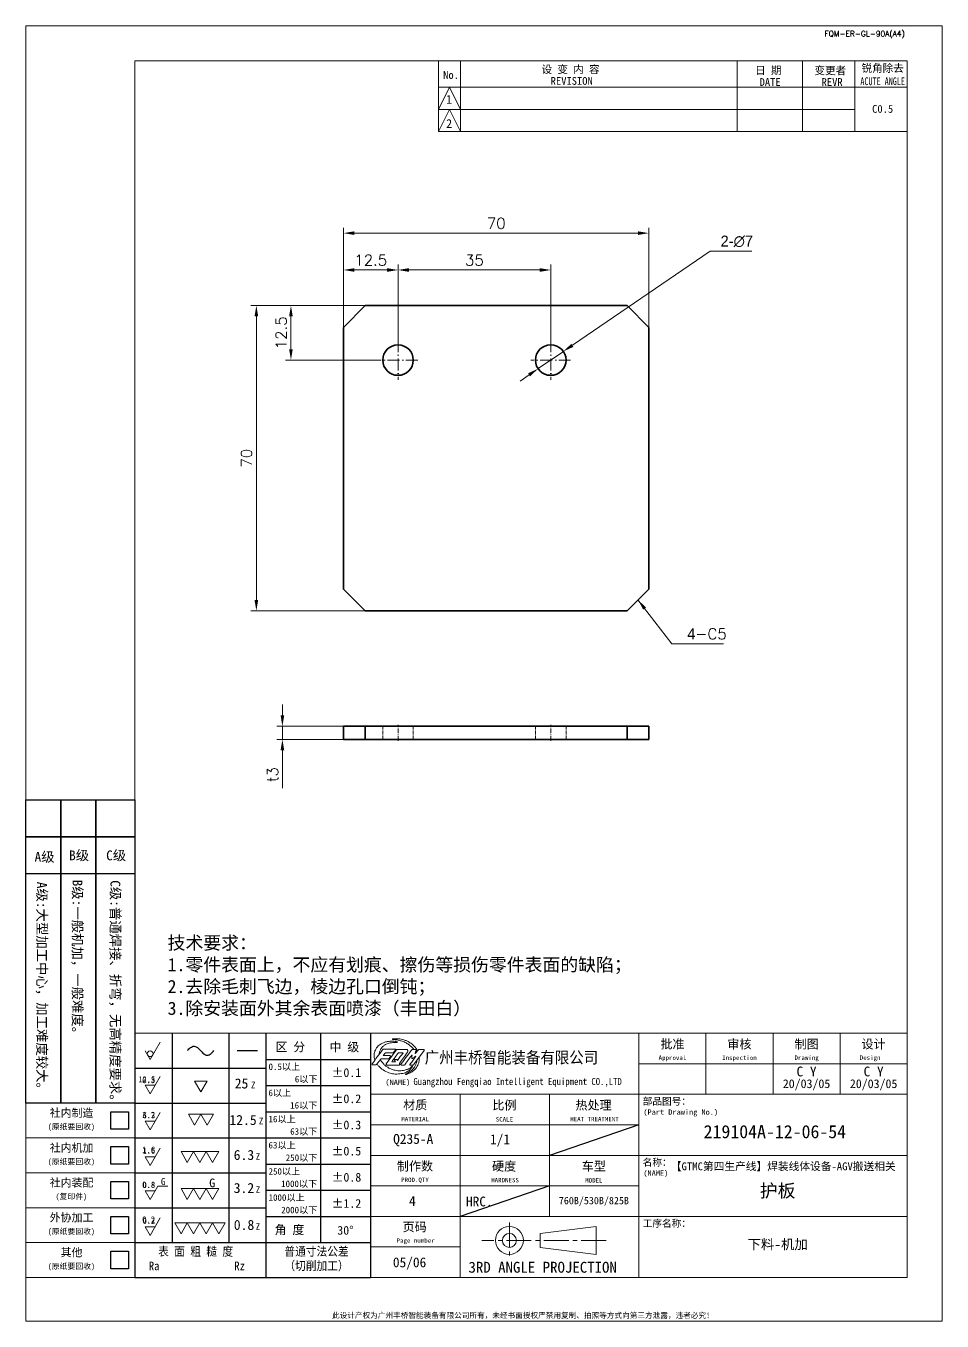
# Model space of a CAD drawing. Header units: millimetres. Extents: x -168473 to -148463, y 295526 to 306160.
# Drawn here: x -165139.1 to -164929.1, y 305098.4 to 305395.4 of the extents above; entities that cross this region are included whole.
import ezdxf
from ezdxf.enums import TextEntityAlignment as Align

# ---------------------------------------------------------------- set-up
doc = ezdxf.new("R2010")
doc.units = ezdxf.units.MM
for name, pattern in [('CENTER2', [28.575, 19.05, -3.175, 3.175, -3.175]), ('DASHDOT', [18.5, 12, -3, 0.5, -3]), ('DASHED', [15, 12, -3])]:
    doc.linetypes.add(name, pattern=pattern)
for name, color, linetype, lineweight in [('A4', 3, 'Continuous', 20), ('图框', 7, 'Continuous', 20), ('尺寸线', 3, 'Continuous', 13), ('文字', 1, 'Continuous', 13), ('细实线', 4, 'Continuous', 25)]:
    doc.layers.add(name, color=color, linetype=linetype, lineweight=lineweight)
doc.layers.add('MARK', color=7, linetype='Continuous')
doc.styles.add('CH-1', font='')
doc.styles.add('MX_NOTE_STANDARD', font='txt.shx', dxfattribs={"bigfont": 'extfont.shx'})
doc.styles.get("Standard").update_dxf_attribs({"font": 'txt', "bigfont": 'gbcbig.shx'})
doc.styles.get('CH-1').set_extended_font_data('SimSun')
doc.dimstyles.new('副本01', dxfattribs={"dimtxt": 2.5, "dimasz": 2.5, "dimexe": 1.25, "dimexo": 0, "dimgap": 1, "dimtad": 1, "dimdsep": 46, "dimtxsty": 'Standard', "dimcen": 1, "dimclrd": 3, "dimclre": 3, "dimclrt": 1, "dimadec": 1, "dimazin": 2, "dimtfac": 1, "dimtmove": 0, "dimatfit": 3, "dimfxl": 0, "dimtolj": 1, "dimlwd": -1, "dimlwe": -1, "dimarcsym": 0})
doc.dimstyles.new('副本01$3', dxfattribs={"dimtxt": 2.5, "dimasz": 2.5, "dimexe": 1.25, "dimexo": 0, "dimgap": 1, "dimtad": 1, "dimtih": 1, "dimtoh": 1, "dimdsep": 46, "dimtxsty": 'Standard', "dimcen": 1, "dimclrd": 3, "dimclre": 3, "dimclrt": 1, "dimadec": 1, "dimazin": 2, "dimtfac": 1, "dimtmove": 0, "dimatfit": 3, "dimfxl": 0, "dimtolj": 1, "dimlwd": -1, "dimlwe": -1, "dimarcsym": 0})

# ---------------------------------------------------------------- blocks, each defined once
blk = doc.blocks.new('A$C34C2392C')
at = {"linetype": 'CENTER2', "ltscale": 0.3}
for p, q in [((-5.53, 4.13), (-5.53, -4.13)), ((16.64, 0), (-11.88, 0))]:
    blk.add_line(p, q, dxfattribs=at)
for p, q in [((1.54, 1.6), (14.34, 3.2)), ((14.34, 3.2), (14.34, -3.2)), ((1.54, -1.6), (1.54, 1.6)), ((14.34, -3.2), (1.54, -1.6))]:
    blk.add_line(p, q)
for radius in [3.2, 1.6]:
    blk.add_arc((-5.53, 0), radius, 0, 359.9894)
blk = doc.blocks.new('A$C67844AE1')
for p, q in [((-492, 112), (0, 112)), ((-246, 112), (-246, -112)), ((-184.5, 112), (-184.5, 56)), ((-123, 112), (-123, 56)), ((-61.5, 112), (-61.5, 56)), ((0, -112), (0, 112)), ((-246, 84), (0, 84)), ((-492, 68), (-492, -112)), ((-492, 68), (-492, -112)), ((-492, -112), (-492, 68)), ((-492, 68), (-492, -112)), ((-492, 68), (-492, -112)), ((-492, 68), (-492, -112)), ((-492, 68), (-492, -112)), ((-492, 68), (-492, -112)), ((-492, 68), (-492, -112)), ((-492, -112), (-492, 68)), ((-492, 68), (-492, -112)), ((-492, 68), (-492, -112)), ((-492, 68), (-492, -112)), ((-492, 68), (-492, -112)), ((-492, 56), (0, 56)), ((-410, 56), (-410, -112)), ((-328, 56), (-328, -56)), ((-492, 28), (-246, 28)), ((-492, 0), (0, 0)), ((-492, -28), (-246, -28)), ((-492, -56), (0, -56)), ((-492, -84), (-410, -84)), ((-492, -112), (0, -112))]:
    blk.add_line(p, q)
at = {"color": 4, "ltscale": 0.5}
for p, q in [((-468.4, 96.5), (-477.7, 84.1)), ((-467.1, 97.2), (-459.4, 97.2)), ((-451, 97.2), (-453.6, 97.2)), ((-452.7, 83.1), (-442.9, 96.3)), ((-447.5, 97.2), (-443.3, 97.2)), ((-482.7, 88.4), (-486.5, 83.4)), ((-478.7, 93.9), (-480.4, 91.7)), ((-473.8, 90.8), (-475.1, 88.9)), ((-469.3, 85.8), (-472.6, 85.8)), ((-469.2, 85.9), (-470.1, 87.3)), ((-467.8, 87.8), (-469.9, 87.8)), ((-467.8, 87.8), (-467.4, 87.1)), ((-487, 83.1), (-490.1, 83.1)), ((-477, 82.8), (-466, 82.8)), ((-463.8, 82.8), (-461.4, 82.8))]:
    blk.add_line(p, q, dxfattribs=at)
for centre, radius, start, end in [((-480, 96.4), 1.09, 90, 143.2146), ((-469.2, 97.2), 0.219, 322.847, 90), ((-467.1, 95.6), 1.64, 90, 143.1791), ((-459.4, 95.6), 1.64, 323.504, 90), ((-453.6, 96.7), 0.547, 90, 142.7605), ((-443.3, 96.6), 0.547, 323.5154, 90), ((-490.1, 83.7), 0.547, 143.2146, 270), ((-487, 83.7), 0.547, 270, 322.7804), ((-482.3, 88.1), 0.547, 90, 142.7804), ((-480.4, 91.7), 0.0547, 142.9576, 270), ((-478.7, 93.9), 0.0547, 90, 142.9576), ((-477, 83.6), 0.821, 143.1791, 270), ((-472.6, 85.8), 0.0547, 143.2802, 270), ((-471.7, 94.5), 0.547, 270, 322.847), ((-469.3, 85.8), 0.0547, 270, 30.8735), ((-467.4, 87.1), 0.0547, 209.8404, 323.8117), ((-466.4, 94.1), 0.0547, 90, 143.2802), ((-463.8, 83.4), 0.547, 142.7605, 270), ((-462.2, 94.1), 0.0547, 323.8117, 90), ((-455.8, 83.1), 0.274, 143.387, 270), ((-454.1, 91.8), 0.137, 354.5829, 143.4402), ((-450.5, 90.9), 0.137, 323.3038, 127.2693), ((-461.4, 83.6), 0.821, 270, 323.3415), ((-453.1, 83.4), 0.547, 270, 323.5154)]:
    blk.add_arc(centre, radius, start, end, dxfattribs=at)
at = {"color": 3, "ltscale": 0.5}
for points, knots in [([(-471.9, 106.8), (-471.9, 106.8), (-471.9, 106.9), (-471.1, 106.9), (-470.1, 107), (-468.3, 106.9), (-466.3, 106.9), (-463.9, 106.7), (-461.4, 105.9), (-458.9, 105.1), (-456.8, 104), (-455, 102.8), (-453.4, 101.6), (-451.6, 99.9), (-450.3, 98.1), (-449.4, 96.7), (-449.1, 95.9), (-449, 95.7)], [0, 0, 0, 0, 0.013513, 0.041806, 0.340693, 0.661167, 1.001786, 1.450195, 1.93793, 2.441413, 2.919246, 3.201062, 3.624217, 4.053268, 4.510623, 4.853859, 4.962074, 4.962074, 4.962074, 4.962074]), ([(-488, 87.4), (-488.3, 88.2), (-488.6, 89.5), (-488.8, 91.4), (-488.7, 93), (-488.5, 94.5), (-488, 95.9), (-487.3, 97.3), (-486.5, 98.5), (-485.6, 99.9), (-484.1, 101.2), (-482.1, 102.5), (-479.6, 103.7), (-476.6, 104.5), (-473.5, 104.7), (-470.8, 104.7), (-469, 104.5), (-468.1, 104.3), (-467.6, 104.2), (-467.4, 104.1), (-467.4, 103.8), (-467.5, 103.6), (-467.7, 103.6), (-467.8, 103.6)], [0.033361, 0.033361, 0.033361, 0.033361, 0.471833, 0.793856, 1.06763, 1.327784, 1.632518, 1.904259, 2.171672, 2.434164, 2.811787, 3.221221, 3.771763, 4.287691, 4.918993, 5.487196, 5.736969, 5.935719, 6.004988, 6.011363, 6.068145, 6.111246, 6.151841, 6.151841, 6.151841, 6.151841]), ([(-467.8, 103.6), (-468.7, 103.6), (-471.1, 103.6), (-474.8, 103.2), (-478.3, 101.8), (-481.1, 99.8), (-483, 97.3), (-484, 94.8), (-484, 93.4), (-483.9, 92.9)], [0, 0, 0, 0, 0.511401, 1.333961, 2.006207, 2.544799, 3.201133, 3.690752, 3.982461, 3.982461, 3.982461, 3.982461]), ([(-486.1, 83.9), (-485.6, 83.2), (-484.1, 81), (-480.4, 78), (-475.7, 75.7), (-470.4, 74.5), (-465.2, 74.6), (-460.4, 75.6), (-456.8, 77.7), (-454.7, 79.8), (-453.7, 81.1), (-453.4, 81.9), (-453.8, 82), (-453.8, 81.9), (-453.9, 81.8)], [0.008574, 0.008574, 0.008574, 0.008574, 0.511088, 1.461558, 2.551285, 3.372869, 4.408758, 5.360341, 6.07413, 6.646139, 6.965728, 7.014048, 7.055407, 7.097199, 7.097199, 7.097199, 7.097199]), ([(-453.9, 81.8), (-454.2, 81.5), (-455.1, 80.3), (-457.5, 79.1), (-460.3, 78.2), (-463.1, 77.6), (-465.7, 77.6), (-468.2, 77.7), (-470.3, 78.3), (-472.4, 78.9), (-474.6, 79.8), (-476.8, 81.1), (-479, 82.6), (-480.7, 84.6), (-482.1, 86.3), (-482.8, 87.5), (-483, 88)], [0, 0, 0, 0, 0.227272, 0.804496, 1.430419, 1.862632, 2.367125, 2.88024, 3.204387, 3.579335, 4.036384, 4.516387, 4.985288, 5.507707, 5.907232, 6.223175, 6.223175, 6.223175, 6.223175]), ([(-449.4, 87.5), (-449.5, 86.9), (-449.6, 86.1), (-449.9, 84.8), (-450.4, 83.8), (-450.8, 82.6), (-451.5, 81.6), (-452.2, 80.2), (-453.2, 79.2), (-454.3, 78), (-455.6, 77.1), (-457, 76.1), (-458.4, 75.4), (-459.2, 74.9), (-459.9, 74.7), (-459.9, 74.2), (-459.7, 74.2), (-459.5, 74.2)], [0.004933, 0.004933, 0.004933, 0.004933, 0.333622, 0.498315, 0.724349, 0.934741, 1.17012, 1.401267, 1.780901, 1.94954, 2.292483, 2.648069, 2.865789, 3.139575, 3.199954, 3.253921, 3.331828, 3.331828, 3.331828, 3.331828]), ([(-459.5, 74.2), (-459.1, 74.3), (-457.8, 74.6), (-455.9, 75.5), (-453.8, 76.8), (-452, 78), (-450.5, 79.8), (-449.2, 81.6), (-448.2, 83.9), (-447.3, 86.8), (-447.3, 89.1), (-447.3, 90.4)], [0, 0, 0, 0, 0.196818, 0.752706, 1.133972, 1.558354, 1.94217, 2.414014, 2.774875, 3.316286, 4.02771, 4.02771, 4.02771, 4.02771])]:
    blk.add_open_spline(points, degree=3, knots=knots, dxfattribs=at)
at = {"color": 4, "ltscale": 0.5}
for points, knots in [([(-480.8, 97), (-480.9, 96.9), (-481, 96.8), (-481.1, 96.7), (-484.3, 92.4), (-487.4, 88.2), (-490.6, 84)], [-0.084236, -0.084236, -0.084236, -0.084236, 0, 0, 0, 2.885251, 2.885251, 2.885251, 2.885251]), ([(-480, 97.5), (-479.8, 97.5), (-479.7, 97.5), (-479.5, 97.5), (-479.5, 97.5), (-479.5, 97.5), (-479.5, 97.5), (-476.4, 97.5), (-473.2, 97.5), (-470.1, 97.5), (-470.1, 97.5), (-470.1, 97.5), (-470.1, 97.5), (-469.8, 97.5), (-469.5, 97.5), (-469.2, 97.5)], [-0.077734, -0.077734, -0.077734, -0.077734, 0, 0, 0, 0, 0, 0, 1.729211, 1.729211, 1.729211, 1.729211, 1.729211, 1.729211, 1.885805, 1.885805, 1.885805, 1.885805]), ([(-469, 97.1), (-469.2, 96.9), (-469.4, 96.7), (-469.5, 96.5), (-469.5, 96.5), (-469.5, 96.5), (-469.5, 96.5), (-470, 95.8), (-470.6, 95.1), (-471.1, 94.4), (-471.1, 94.4), (-471.1, 94.4), (-471.1, 94.4), (-471.2, 94.3), (-471.2, 94.3), (-471.3, 94.2)], [-0.1423966, -0.1423966, -0.1423966, -0.1423966, 0, 0, 0, 0, 0, 0, 0.4822707, 0.4822707, 0.4822707, 0.4822707, 0.4822707, 0.4822707, 0.529029, 0.529029, 0.529029, 0.529029]), ([(-454.1, 97), (-454.2, 96.8), (-454.4, 96.6), (-454.5, 96.4), (-457.7, 92.2), (-460.8, 88.1), (-464, 84), (-464, 83.9), (-464.1, 83.8), (-464.2, 83.7)], [-0.140102, -0.140102, -0.140102, -0.140102, 0, 0, 0, 2.844058, 2.844058, 2.844058, 2.913465, 2.913465, 2.913465, 2.913465]), ([(-451, 97.2), (-451, 97.2), (-450.8, 97.2), (-450.4, 97), (-450.2, 96.5), (-450.3, 95.9), (-450.5, 95.2), (-450.8, 94.5), (-451, 94), (-451.1, 93.7), (-451.1, 93.6), (-451, 93.6), (-450.8, 93.6), (-450.5, 94), (-450, 94.6), (-449.2, 95.5), (-448.6, 96.3), (-448, 96.8), (-447.7, 97.1), (-447.5, 97.2)], [0, 0, 0, 0, 0.047379, 0.11361, 0.198731, 0.32589, 0.467244, 0.599055, 0.733672, 0.758899, 0.77069, 0.790267, 0.820293, 0.867992, 1.054564, 1.278066, 1.476304, 1.62487, 1.711224, 1.711224, 1.711224, 1.711224]), ([(-471.7, 94), (-471.7, 94), (-471.7, 94), (-471.8, 94), (-471.8, 94), (-471.8, 94), (-471.8, 94), (-474.1, 94), (-476.4, 94), (-478.7, 94)], [-0.012966, -0.012966, -0.012966, -0.012966, 0, 0, 0, 0, 0, 0, 1.257183, 1.257183, 1.257183, 1.257183]), ([(-469.9, 87.8), (-470, 87.8), (-470, 87.8), (-470.1, 87.7), (-470.2, 87.7), (-470.2, 87.6), (-470.2, 87.5), (-470.1, 87.4), (-470.1, 87.3), (-470.1, 87.3)], [0, 0, 0, 0, 0.0189462, 0.0330559, 0.0436533, 0.0575788, 0.0766083, 0.0956988, 0.1082528, 0.1082528, 0.1082528, 0.1082528]), ([(-456, 83.3), (-455.9, 83.5), (-455.7, 83.7), (-455.6, 83.9), (-455.6, 83.9), (-455.6, 83.9), (-455.6, 83.9), (-453.8, 86.2), (-452.1, 88.5), (-450.4, 90.9)], [-0.132838, -0.132838, -0.132838, -0.132838, 0, 0, 0, 0, 0, 0, 1.591518, 1.591518, 1.591518, 1.591518])]:
    blk.add_open_spline(points, degree=3, knots=knots, dxfattribs=at)
at = {"color": 3, "ltscale": 0.5}
blk.add_spline([(-471.9, 106.8), (-471.8, 106.5), (-471.3, 106.3), (-470, 106.2), (-468.7, 106), (-466.8, 105.7), (-464.7, 105.2), (-462.9, 104.7), (-461.1, 104), (-459.4, 103.1), (-457.9, 102.2), (-455.3, 100.3), (-454.1, 99.3), (-453.6, 98.7), (-452.3, 97.2)], degree=3, dxfattribs=at)
at = {"color": 4, "ltscale": 0.5}
for points in [[(-476, 88.6), (-478.1, 88.6), (-480.2, 88.6), (-482.3, 88.6)], [(-474.4, 91.6), (-476.4, 91.6), (-478.4, 91.6), (-480.4, 91.6)], [(-466.4, 94.2), (-468.5, 91.4), (-470.5, 88.6), (-472.6, 85.9)], [(-462.2, 94.1), (-463.9, 91.8), (-465.6, 89.4), (-467.3, 87.1)], [(-466.4, 94.2), (-465, 94.2), (-463.6, 94.2), (-462.2, 94.2)], [(-458.1, 94.6), (-460.6, 91.2), (-463.1, 87.8), (-465.6, 84.4)], [(-454.2, 91.9), (-456, 89.4), (-457.9, 86.9), (-460.7, 83.1)], [(-454.1, 89.6), (-454.1, 90.3), (-454, 91.1), (-453.9, 91.8)], [(-453.1, 89.1), (-452.3, 89.7), (-451.4, 90.4), (-450.6, 91.1)], [(-455.8, 82.9), (-454.9, 82.9), (-454, 82.9), (-453.1, 82.9)]]:
    blk.add_open_spline(points, degree=3, dxfattribs=at)
for points in [[(-476, 88.6), (-475.6, 88.6), (-475.4, 88.7), (-475.3, 88.7), (-475.1, 88.9)], [(-473.8, 90.8), (-473.7, 91), (-473.7, 91.2), (-473.8, 91.4), (-474, 91.5), (-474.2, 91.6), (-474.4, 91.6)], [(-465.6, 84.4), (-465.6, 84.3), (-465.6, 84.2), (-465.5, 84), (-465.4, 83.8), (-465.2, 83.4), (-465.1, 83.3), (-465.1, 83.1), (-465.4, 83), (-465.7, 82.9), (-466, 82.8)], [(-454.1, 89.6), (-454.2, 89.2), (-454.1, 89), (-454, 88.8), (-453.8, 88.8), (-453.6, 88.8), (-453.4, 88.9), (-453.1, 89.1)]]:
    blk.add_spline(points, degree=3, dxfattribs=at)
at = {"layer": '细实线', "color": 0, "linetype": 'Continuous'}
for p, q in [((-492, 112), (-492, 56)), ((-492, 68), (-492, -112)), ((-492, 68), (-492, -112)), ((-492, 68), (-492, -112))]:
    blk.add_line(p, q, dxfattribs=at)
at = {"lineweight": 35, "xscale": 4, "yscale": 4, "zscale": 4}
blk.add_blockref('A$C34C2392C', (-342.6, -78), dxfattribs=at)
at = {"style": 'CH-1'}
for s, height, p in [('批准', 8.11, (-215.2, 102.3)), ('审核', 8.11, (-153.8, 102.3)), ('制图', 8.11, (-92.2, 102.3)), ('设计', 8.11, (-30.8, 102.3)), ('Approval', 4.06, (-215.2, 89.1)), ('Inspection', 4.06, (-153.8, 89.1)), ('Drawing', 4.06, (-92.2, 89.1)), ('Design  ', 4.06, (-30.8, 89.1)), ('比例', 8.11, (-369.3, 46.3)), ('MATERIAL', 4.06, (-451.1, 33.3)), ('SCALE', 4.06, (-369.3, 33.1)), ('制作数', 8.11, (-451.3, -9.7)), ('车型', 8.11, (-287.3, -9.7)), ('PROD.QTY', 4.06, (-451.3, -22.9)), ('MODEL', 4.06, (-287.3, -22.9)), ('3RD ANGLE PROJECTION', 10, (-334.2, -102.6))]:
    blk.add_text(s, height=height, dxfattribs=at).set_placement(p, align=Align.MIDDLE)
at = {"lineweight": 35, "style": 'CH-1'}
for s, height, p in [('(NAME)', 4.87, (-478.4, 64.7)), ('部品图号：', 6.49, (-242.5, 46.4)), ('(Part Drawing No.)', 4.868, (-241.9, 37.3)), ('名称：', 6.49, (-242.5, -9.6)), ('(NAME)', 4.87, (-241.9, -18.7)), ('工序名称：', 6.49, (-242.5, -65.6))]:
    blk.add_text(s, height=height, dxfattribs=at).set_placement(p)
at = {"style": 'CH-1'}
blk.add_text('材质', height=8.11, dxfattribs=at).set_placement((-462.1, 42.2))
at = {"lineweight": 35, "style": 'CH-1'}
for s, height, p in [('热处理', 8.11, (-287.6, 46.3)), ('HEAT TREATMENT', 4.055, (-286.7, 33.3)), ('硬度', 8.11, (-369.6, -9.7)), ('HARDNESS', 4.06, (-368.7, -22.7)), ('HRC.', 9, (-392.3, -42.3, -1000.3)), ('页码', 8.11, (-451.6, -65.7)), ('Page number', 4.055, (-450.7, -78.7))]:
    blk.add_text(s, height=height, dxfattribs=at).set_placement(p, align=Align.MIDDLE)
at = {"layer": 'MARK', "style": 'CH-1', "width": 0.9}
blk.add_text('广州丰桥智能装备有限公司', height=10.8, dxfattribs=at).set_placement((-442.4, 84.4))
at = {"layer": 'MARK', "insert": (-452.7, 71), "char_height": 6.5, "width": 556.951, "attachment_point": 1, "style": 'CH-1'}
blk.add_mtext('{\\W0.9;Guangzhou Fengqiao Intelligent Equipment CO.,LTD}', dxfattribs=at)
blk = doc.blocks.new('A$C32AF00EF')
for p, q in [((0, 0), (2.89, 5)), ((-1.44, 2.5), (0, 0))]:
    blk.add_line(p, q)
blk.add_circle((0, 1.67), 0.833)
blk = doc.blocks.new('A$C553B2148')
for p, q in [((1.44, 0), (-1.44, 0)), ((-1.44, 0), (0, -2.5)), ((0, -2.5), (2.89, 2.5))]:
    blk.add_line(p, q)
at = {"style": 'MX_NOTE_STANDARD'}
blk.add_attdef('12.5', text='', height=1.75, dxfattribs=at).set_placement((1.44, 0.28), align=Align.BOTTOM_RIGHT)
blk = doc.blocks.new('A$C1377093C')
for p, q in [((0, 0), (-1.44, 2.5)), ((-1.44, 2.5), (1.44, 2.5)), ((1.44, 2.5), (0, 0))]:
    blk.add_line(p, q)
blk = doc.blocks.new('A$C6D2D6B6B')
for p, q in [((0, 0), (-1.44, 2.5)), ((-1.44, 2.5), (1.44, 2.5)), ((1.44, 2.5), (0, 0)), ((1.44, 2.5), (4.33, 2.5)), ((2.89, 0), (1.44, 2.5)), ((4.33, 2.5), (2.89, 0))]:
    blk.add_line(p, q)
blk = doc.blocks.new('A$C62DD302B')
for p, q in [((-2.89, 0), (-4.33, 2.5)), ((-4.33, 2.5), (-1.44, 2.5)), ((-1.44, 2.5), (-2.89, 0)), ((-1.44, 2.5), (1.44, 2.5)), ((0, 0), (-1.44, 2.5)), ((1.44, 2.5), (0, 0)), ((2.89, 0), (1.44, 2.5)), ((1.44, 2.5), (4.33, 2.5)), ((4.33, 2.5), (2.89, 0))]:
    blk.add_line(p, q)
blk = doc.blocks.new('A$C077E39D2')
for p, q in [((-4.33, -2.5), (-5.77, 0)), ((-5.77, 0), (-2.89, 0)), ((-2.89, 0), (-4.33, -2.5)), ((-2.89, 0), (0, 0)), ((-1.44, -2.5), (-2.89, 0)), ((0, 0), (-1.44, -2.5)), ((1.44, -2.5), (0, 0)), ((0, 0), (2.89, 0)), ((2.89, 0), (1.44, -2.5)), ((4.33, -2.5), (2.89, 0)), ((2.89, 0), (5.77, 0)), ((5.77, 0), (4.33, -2.5))]:
    blk.add_line(p, q)
blk = doc.blocks.new('A$C09D43E00')
for p, q in [((0, 0), (1.78, 3.08)), ((1.78, 3.08), (4.07, 3.08)), ((1.15, 2), (-1.15, 2)), ((-1.15, 2), (0, 0))]:
    blk.add_line(p, q)
at = {"style": 'MX_NOTE_STANDARD'}
blk.add_attdef('12.5', text='', height=1.4, dxfattribs=at).set_placement((1.15, 2.22), align=Align.BOTTOM_RIGHT)
at = {"layer": '细实线', "color": 0, "style": 'CH-1'}
blk.add_text('G', height=1.6, dxfattribs=at).set_placement((2.47, 3.33))
blk = doc.blocks.new('A$C339E5D7D')
for p, q in [((-2.89, 0), (-4.33, 2.5)), ((-4.33, 2.5), (-1.44, 2.5)), ((-1.44, 2.5), (-2.89, 0)), ((-1.44, 2.5), (1.44, 2.5)), ((0, 0), (-1.44, 2.5)), ((1.44, 2.5), (0, 0)), ((2.89, 0), (1.44, 2.5)), ((1.44, 2.5), (4.33, 2.5)), ((4.33, 2.5), (2.89, 0))]:
    blk.add_line(p, q)
at = {"layer": '细实线', "color": 0, "style": 'CH-1'}
blk.add_text('G', height=2, dxfattribs=at).set_placement((2.13, 2.81))
blk = doc.blocks.new('54')
for p, q in [((5360.79, 6053.19), (5468.79, 6053.19)), ((5468.79, 6047.19), (5468.79, 5957.19)), ((5468.79, 6047.19), (5468.79, 5957.19)), ((5468.79, 5957.19), (5468.79, 6047.19)), ((5468.79, 6047.19), (5468.79, 5957.19)), ((5468.79, 6047.19), (5468.79, 5957.19)), ((5468.79, 6047.19), (5468.79, 5957.19)), ((5468.79, 6047.19), (5468.79, 5957.19)), ((5468.79, 6047.19), (5468.79, 5957.19)), ((5468.79, 6047.19), (5468.79, 5957.19)), ((5468.79, 5957.19), (5468.79, 6047.19)), ((5468.79, 6047.19), (5468.79, 5957.19)), ((5468.79, 6047.19), (5468.79, 5957.19)), ((5468.79, 6047.19), (5468.79, 5957.19)), ((5468.79, 6047.19), (5468.79, 5957.19))]:
    blk.add_line(p, q)
at = {"layer": '细实线', "color": 0, "linetype": 'Continuous'}
for p, q in [((5360.79, 6053.19), (5360.79, 5941.19)), ((5377.79, 6053.19), (5377.79, 5957.19)), ((5403.79, 6053.19), (5403.79, 5957.19)), ((5420.79, 6053.19), (5420.79, 5941.19)), ((5445.79, 6053.19), (5445.79, 5957.19)), ((5468.79, 6053.19), (5468.79, 5941.19)), ((5468.79, 6047.19), (5468.79, 5957.19)), ((5468.79, 6047.19), (5468.79, 5957.19)), ((5468.79, 6047.19), (5468.79, 5957.19)), ((5407.7, 6045.29), (5417.04, 6045.29)), ((5420.79, 6041.19), (5468.79, 6041.19)), ((5360.79, 6037.19), (5420.79, 6037.19)), ((5420.79, 6029.19), (5468.79, 6029.19)), ((5360.79, 6021.19), (5420.79, 6021.19)), ((5420.79, 6017.19), (5468.79, 6017.19)), ((5360.79, 6005.19), (5420.79, 6005.19)), ((5420.79, 6005.19), (5468.79, 6005.19)), ((5360.79, 5989.19), (5420.79, 5989.19)), ((5420.79, 5993.19), (5468.79, 5993.19)), ((5420.79, 5981.19), (5468.79, 5981.19)), ((5360.79, 5973.19), (5420.79, 5973.19)), ((5420.79, 5969.19), (5468.79, 5969.19)), ((5360.79, 5957.19), (5468.79, 5957.19)), ((5360.79, 5957.19), (5468.79, 5957.19)), ((5360.79, 5941.19), (5468.79, 5941.19))]:
    blk.add_line(p, q, dxfattribs=at)
at = {"layer": '细实线', "color": 0, "linetype": 'Continuous', "start_tangent": (0.606347, 0.7952), "end_tangent": (0.584547, 0.81136)}
blk.add_spline([(5384.88, 6045.23), (5386.3, 6046.61), (5387.98, 6047.24), (5389.51, 6046.59), (5390.93, 6045.19), (5392.37, 6043.78), (5393.91, 6043.13), (5395.61, 6043.82), (5397.01, 6045.27)], degree=3, dxfattribs=at)
for name, p, xscale, yscale, zscale in [('A$C32AF00EF', (5367.73, 6041.13), 1.600000000000364, 1.600000000000364, 1.600000000000364), ('A$C1377093C', (5390.94, 6026.26), 2, 2, 2), ('A$C6D2D6B6B', (5388.15, 6011.08), 2, 2, 2), ('A$C62DD302B', (5390.57, 5993.94), 2, 2, 2), ('A$C077E39D2', (5390.57, 5966.26), 2, 2, 2)]:
    blk.add_blockref(name, p, dxfattribs=dict(xscale=xscale, yscale=yscale, zscale=zscale))
ref = blk.add_blockref('A$C553B2148', (5367.73, 6029.35), dxfattribs=dict(xscale=1.600000000000364, yscale=1.600000000000364, zscale=1.600000000000364))
ref.add_attrib('12.5', '12.5', dxfattribs={"height": 2.8, "style": 'CH-1'}).set_placement((5370.04, 6029.8), align=Align.BOTTOM_RIGHT)
ref = blk.add_blockref('A$C553B2148', (5367.73, 6012.86), dxfattribs=dict(xscale=1.600000000000364, yscale=1.600000000000364, zscale=1.600000000000364))
ref.add_attrib('12.5', '6.3', dxfattribs={"height": 2.8, "style": 'CH-1'}).set_placement((5370.04, 6013.31), align=Align.BOTTOM_RIGHT)
ref = blk.add_blockref('A$C553B2148', (5367.73, 5996.56), dxfattribs=dict(xscale=1.600000000000364, yscale=1.600000000000364, zscale=1.600000000000364))
ref.add_attrib('12.5', '1.6', dxfattribs={"height": 2.8, "style": 'CH-1'}).set_placement((5370.04, 5997.01), align=Align.BOTTOM_RIGHT)
at = {"lineweight": 35}
ref = blk.add_blockref('A$C09D43E00', (5367.73, 5976.92), dxfattribs=dict(at, xscale=2, yscale=2, zscale=2))
ref.add_attrib('12.5', '0.8', dxfattribs={"height": 2.8, "style": 'CH-1'}).set_placement((5370.04, 5981.37), align=Align.BOTTOM_RIGHT)
at = {"lineweight": 35, "xscale": 2, "yscale": 2, "zscale": 2}
blk.add_blockref('A$C339E5D7D', (5390.57, 5976.92), dxfattribs=at)
ref = blk.add_blockref('A$C553B2148', (5367.73, 5964.47), dxfattribs=dict(xscale=1.600000000000364, yscale=1.600000000000364, zscale=1.600000000000364))
ref.add_attrib('12.5', '0.2', dxfattribs={"height": 2.8, "style": 'CH-1'}).set_placement((5370.04, 5964.92), align=Align.BOTTOM_RIGHT)
at = {"style": 'CH-1', "width": 0.9}
for s, p in [('表 面 粗 糙 度', (5388.59, 5953.25)), ('普通寸法公差', (5444.02, 5953.25)), ('Ra              Rz', (5389.17, 5946.45)), ('（切削加工）', (5444.02, 5946.67))]:
    blk.add_text(s, height=4, dxfattribs=at).set_placement(p, align=Align.MIDDLE)
at = {"layer": '细实线', "color": 0, "style": 'CH-1'}
for s, height, p in [('区 分', 4, (5432.03, 6046.97)), ('中 级', 4, (5456.79, 6046.97)), ('0.5以上', 3, (5429.3, 6037.89)), ('6以下', 3, (5439.3, 6032.14)), ('6以上', 3, (5427.22, 6025.89)), ('16以下', 3, (5438.2, 6020.14)), ('16以上', 3, (5428.26, 6013.89)), ('63以下', 3, (5438.2, 6008.14)), ('63以上', 3, (5428.26, 6001.89)), ('250以下', 3, (5437.19, 5996.14)), ('250以上', 3, (5429.3, 5989.89)), ('1000以下', 3, (5436.08, 5984.14)), ('1000以上', 3, (5430.33, 5977.89)), ('2000以下', 3, (5436.13, 5972.14)), ('角 度', 4, (5431.63, 5963.15))]:
    blk.add_text(s, height=height, dxfattribs=at).set_placement(p, align=Align.MIDDLE)
for s, height, p in [('%%P0.1', 4, (5450.91, 6033.15)), ('6.3', 2.944, (5364.07, 6030.28)), ('25', 4.6, (5406.51, 6027.88)), ('Z', 3, (5414, 6027.96)), ('%%P0.2', 4, (5450.91, 6021.15)), ('3.2', 2.944, (5364.07, 6014.28)), ('12.5', 4.6, (5404.08, 6011.13)), ('Z', 3, (5417.58, 6011.47)), ('%%P0.3', 4, (5450.91, 6009.15)), ('1.6', 2.944, (5364.07, 5998.28)), ('6.3', 4.6, (5406.05, 5995.09)), ('%%P0.5', 4, (5450.91, 5997.15)), ('Z', 3, (5416.15, 5995.17)), ('%%P0.8', 4, (5450.91, 5985.15)), ('0.8', 2.944, (5364.07, 5982.28)), ('3.2', 4.6, (5406.05, 5979.93)), ('Z', 3, (5416.15, 5980.01)), ('%%P1.2', 4, (5450.91, 5973.15)), ('0.2', 2.944, (5364.07, 5966.28)), ('0.8', 4.6, (5406.1, 5963)), ('Z', 3, (5416.15, 5963.08)), ('30°', 4, (5453.55, 5960.81))]:
    blk.add_text(s, height=height, dxfattribs=at).set_placement(p)
blk = doc.blocks.new('fenlei')
at = {"layer": '图框'}
for points in [[(-25, 32), (0, 32), (0, 40), (-25, 40)], [(-25, 24), (0, 24), (0, 32), (-25, 32)], [(-25, 16), (0, 16), (0, 24), (-25, 24)], [(-25, 8), (0, 8), (0, 16), (-25, 16)], [(-25, 0), (0, 0), (0, 8), (-25, 8)]]:
    blk.add_lwpolyline(points, close=True, dxfattribs=at)
at = {"layer": '细实线'}
for points in [[(-5.5, 38), (-1.5, 38), (-1.5, 34), (-5.5, 34)], [(-5.5, 30), (-1.5, 30), (-1.5, 26), (-5.5, 26)], [(-5.5, 22), (-1.5, 22), (-1.5, 18), (-5.5, 18)], [(-5.5, 14), (-1.5, 14), (-1.5, 10), (-5.5, 10)], [(-5.5, 6), (-1.5, 6), (-1.5, 2), (-5.5, 2)]]:
    blk.add_lwpolyline(points, close=True, dxfattribs=at)
at = {"style": 'CH-1'}
for s, height, p in [('社内制造', 1.836, (-14.54, 37.8)), ('(原纸要回收)', 1.285, (-14.58, 34.52)), ('社内机加', 1.836, (-14.54, 29.8)), ('(原纸要回收)', 1.285, (-14.58, 26.52)), ('社内装配', 1.836, (-14.54, 21.8)), ('(复印件)', 1.285, (-14.58, 18.52)), ('外协加工', 1.836, (-14.54, 13.8)), ('(原纸要回收)', 1.285, (-14.58, 10.52)), ('其他', 1.836, (-14.54, 5.8)), ('(原纸要回收)', 1.285, (-14.58, 2.52))]:
    blk.add_text(s, height=height, dxfattribs=at).set_placement(p, align=Align.MIDDLE)
blk = doc.blocks.new('机加分类')
at = {"layer": '细实线'}
for p, q in [((-94, -8.5), (-94, 0)), ((-94, 0), (-86, 0)), ((-86, -8.5), (-86, 0)), ((-86, 0), (-78, 0)), ((-86, 0), (-86, -8.5)), ((-78, -8.5), (-78, 0)), ((-78, 0), (-69, 0)), ((-78, 0), (-78, -8.5)), ((-69, 0), (-69, -8.5)), ((-86, -8.5), (-94, -8.5)), ((-94, -17), (-94, -8.5)), ((-94, -8.5), (-86, -8.5)), ((-78, -8.5), (-86, -8.5)), ((-86, -17), (-86, -8.5)), ((-86, -8.5), (-78, -8.5)), ((-86, -8.5), (-86, -17)), ((-69, -8.5), (-78, -8.5)), ((-78, -17), (-78, -8.5)), ((-78, -8.5), (-69, -8.5)), ((-78, -8.5), (-78, -17)), ((-69, -8.5), (-69, -17)), ((-86, -17), (-94, -17)), ((-94, -69.55), (-94, -17)), ((-78, -17), (-86, -17)), ((-86, -69.55), (-86, -17)), ((-86, -17), (-86, -69.55)), ((-69, -17), (-78, -17)), ((-78, -69.55), (-78, -17)), ((-78, -17), (-78, -69.55)), ((-69, -17), (-69, -69.55)), ((-86, -69.55), (-94, -69.55)), ((-78, -69.55), (-86, -69.55)), ((-69, -69.55), (-78, -69.55))]:
    blk.add_line(p, q, dxfattribs=at)
at = {"layer": '文字', "color": 1, "linetype": 'Continuous', "style": 'CH-1'}
blk.add_text('A级', height=2.25, dxfattribs=at).set_placement((-89.72, -14.22, -250.08), align=Align.CENTER)
for s, p in [('B级', (-81.81, -12.71, -250.08)), ('C级', (-73.31, -12.71, -250.08))]:
    blk.add_text(s, height=2.25, dxfattribs=at).set_placement(p, align=Align.MIDDLE)
for s, p in [('A级:大型加工中心，加工难度较大。', (-90.3, -43.36)), ('B级:一般机加，一般难度。', (-82.16, -36.72)), ('C级:普通焊接、折弯，无高精度要求。', (-73.47, -44.53))]:
    blk.add_text(s, height=2.25, rotation=270, dxfattribs=at).set_placement(p, align=Align.MIDDLE)
blk = doc.blocks.new('1比1 竖框')
at = {"layer": '图框'}
for p, q in [((0, 0), (0, 297)), ((0, 297), (210, 297)), ((178, 297), (202, 297)), ((210, 297), (210, 0)), ((25, 289), (202, 289)), ((25, 10), (25, 289)), ((25, 272.79), (25, 289)), ((94.55, 272.79), (94.55, 289)), ((99.62, 289), (99.62, 272.79)), ((163, 289), (163, 272.79)), ((163, 289), (163, 272.79)), ((163, 289), (163, 272.79)), ((163, 289), (163, 272.79)), ((163, 289), (163, 272.79)), ((178, 289), (178, 272.79)), ((178, 289), (178, 272.79)), ((178, 289), (178, 272.79)), ((178, 289), (178, 272.79)), ((178, 289), (178, 272.79)), ((178, 289), (202, 289)), ((178, 289), (202, 289)), ((178, 289), (202, 289)), ((178, 289), (202, 289)), ((202, 289), (178, 289)), ((190, 289), (190, 272.79)), ((190, 289), (190, 272.79)), ((190, 289), (190, 272.79)), ((190, 289), (190, 272.79)), ((190, 289), (190, 272.79)), ((202, 289), (202, 10)), ((94.55, 277.86), (97.09, 282.93)), ((94.55, 282.93), (190, 282.93)), ((94.55, 282.93), (190, 282.93)), ((94.55, 282.93), (190, 282.93)), ((94.55, 282.93), (190, 282.93)), ((97.09, 282.93), (99.62, 277.86)), ((190, 282.93), (202, 282.93)), ((190, 282.93), (202, 282.93)), ((190, 282.93), (202, 282.93)), ((190, 282.93), (202, 282.93)), ((94.55, 272.79), (97.09, 277.86)), ((94.55, 277.86), (190, 277.86)), ((94.55, 277.86), (190, 277.86)), ((94.55, 277.86), (190, 277.86)), ((94.55, 277.86), (190, 277.86)), ((97.09, 277.86), (99.62, 272.79)), ((94.55, 272.79), (202, 272.79)), ((202, 272.79), (94.55, 272.79)), ((94.55, 272.79), (202, 272.79)), ((94.55, 272.79), (202, 272.79)), ((30.07, 10), (202, 10)), ((210, 0), (0, 0))]:
    blk.add_line(p, q, dxfattribs=at)
blk.add_blockref('机加分类', (94, 119.55))
for name, p, xscale, yscale, zscale in [('54', (-2655.4, -2960.59), 0.5, 0.5, 0.5), ('A$C67844AE1', (202, 38), 0.25, 0.25, 0.25)]:
    blk.add_blockref(name, p, dxfattribs=dict(at, xscale=xscale, yscale=yscale, zscale=zscale))
blk.add_blockref('fenlei', (25, 10), dxfattribs=at)
at = {"layer": '图框', "style": 'CH-1'}
for s, height, p in [('设 变 内 容', 1.775, (124.84, 287.09)), ('锐角除去', 1.775, (196.38, 287.37)), ('No.', 1.775, (97.45, 285.73)), ('REVISION', 1.775, (125.11, 284.38)), ('日 期', 1.775, (170.17, 286.84)), ('变更者', 1.775, (184.38, 286.84)), ('DATE', 1.775, (170.59, 284.13)), ('REVR', 1.775, (184.8, 284.13)), ('1', 2.03, (97, 280.16)), ('C0.5', 1.775, (196.38, 277.97)), ('2', 2.03, (97, 274.61))]:
    blk.add_text(s, height=height, dxfattribs=at).set_placement(p, align=Align.MIDDLE)
at = {"layer": '图框', "style": 'CH-1', "width": 0.7}
blk.add_text('ACUTE ANGLE', height=1.7746, dxfattribs=at).set_placement((196.38, 284.31), align=Align.MIDDLE)
at = {"layer": '图框', "char_height": 1.25}
for s, insert, width, attachment_point in [('{\\Ftxt,@extfont2|c134;FQM-ER-GL-90A(A4)}', (192.25, 295), 39, 5), ('{\\fSimSun|b1|i0|c134|p2;此设计产权为广州丰桥智能装备有限公司所有，未经书面授权严禁用复制、拍照等方式向第三方泄露，违者必究!}', (113.5, 0.5), 177, 8)]:
    blk.add_mtext(s, dxfattribs=dict(at, insert=insert, width=width, attachment_point=attachment_point))
blk = doc.blocks.new('车型')
at = {"layer": '文字', "color": 1, "linetype": 'Continuous', "style": 'CH-1'}
blk.add_text('760B/530B/825B', height=1.6875, dxfattribs=at).set_placement((-10.31, 3.5, -250.08), align=Align.MIDDLE)
blk = doc.blocks.new('工序名称')
at = {"layer": '文字', "color": 1, "linetype": 'Continuous', "style": 'CH-1'}
blk.add_text('下料-机加', height=2.25, dxfattribs=at).set_placement((-29.69, -6.35, -250.08), align=Align.MIDDLE)
blk = doc.blocks.new('设计人员')
at = {"layer": '文字', "color": 1, "linetype": 'Continuous', "style": 'CH-1'}
blk.add_text('C Y', height=2.25, dxfattribs=at).set_placement((-7.69, -1.99), align=Align.MIDDLE)
blk = doc.blocks.new('出图人员')
at = {"layer": '文字', "color": 1, "linetype": 'Continuous', "style": 'CH-1'}
blk.add_text('C Y', height=2.25, dxfattribs=at).set_placement((-7.69, -1.99), align=Align.MIDDLE)
blk = doc.blocks.new('出图日期')
at = {"layer": '文字', "color": 1, "linetype": 'Continuous', "style": 'CH-1'}
blk.add_text('20/03/05', height=2, dxfattribs=at).set_placement((-7.69, 2.04), align=Align.MIDDLE)
blk = doc.blocks.new('设计日期')
at = {"layer": '文字', "color": 1, "linetype": 'Continuous', "style": 'CH-1'}
blk.add_text('20/03/05', height=2, dxfattribs=at).set_placement((-7.69, 2.04), align=Align.MIDDLE)
blk = doc.blocks.new('*D7582')
at = {"layer": 'Defpoints', "color": 0}
for p in [(-165018.77, 305339.43), (-165053.77, 305323.32), (-165018.77, 305323.32)]:
    blk.add_point(p, dxfattribs=at)
at = {"layer": '尺寸线', "color": 3}
for p, q in [((-165053.77, 305323.32), (-165053.77, 305340.68)), ((-165018.77, 305323.32), (-165018.77, 305340.68)), ((-165051.27, 305339.43), (-165021.27, 305339.43))]:
    blk.add_line(p, q, dxfattribs=at)
for points in [[(-165051.27, 305339.84), (-165051.27, 305339.01), (-165053.77, 305339.43)], [(-165021.27, 305339.84), (-165021.27, 305339.01), (-165018.77, 305339.43)]]:
    blk.add_solid(points, dxfattribs=at)
at = {"layer": '尺寸线', "color": 1, "insert": (-165036.27, 305341.68), "char_height": 2.5, "attachment_point": 5}
blk.add_mtext('\\A1;35', dxfattribs=at)
blk = doc.blocks.new('*D7583')
at = {"layer": 'Defpoints', "color": 0}
for p in [(-165066.27, 305339.43), (-165066.27, 305326.27), (-165053.77, 305327.46)]:
    blk.add_point(p, dxfattribs=at)
at = {"layer": '尺寸线', "color": 3}
for p, q in [((-165066.27, 305326.27), (-165066.27, 305340.68)), ((-165053.77, 305327.46), (-165053.77, 305340.68)), ((-165056.27, 305339.43), (-165063.77, 305339.43))]:
    blk.add_line(p, q, dxfattribs=at)
for points in [[(-165063.77, 305339.84), (-165063.77, 305339.01), (-165066.27, 305339.43)], [(-165056.27, 305339.84), (-165056.27, 305339.01), (-165053.77, 305339.43)]]:
    blk.add_solid(points, dxfattribs=at)
at = {"layer": '尺寸线', "color": 1, "insert": (-165060.02, 305341.68), "char_height": 2.5, "attachment_point": 5}
blk.add_mtext('\\A1;12.5', dxfattribs=at)
blk = doc.blocks.new('*D7584')
at = {"layer": 'Defpoints', "color": 0}
for p in [(-164996.27, 305347.88), (-165066.27, 305333.47), (-164996.27, 305326.27)]:
    blk.add_point(p, dxfattribs=at)
at = {"layer": '尺寸线', "color": 3}
for p, q in [((-165066.27, 305333.47), (-165066.27, 305349.13)), ((-164996.27, 305326.27), (-164996.27, 305349.13)), ((-165063.77, 305347.88), (-164998.77, 305347.88))]:
    blk.add_line(p, q, dxfattribs=at)
for points in [[(-165063.77, 305348.29), (-165063.77, 305347.46), (-165066.27, 305347.88)], [(-164998.77, 305348.29), (-164998.77, 305347.46), (-164996.27, 305347.88)]]:
    blk.add_solid(points, dxfattribs=at)
at = {"layer": '尺寸线', "color": 1, "insert": (-165031.27, 305350.13), "char_height": 2.5, "attachment_point": 5}
blk.add_mtext('\\A1;70', dxfattribs=at)
blk = doc.blocks.new('*D7585')
at = {"layer": 'Defpoints', "color": 0}
for p in [(-165078.32, 305331.27), (-165061.27, 305331.27), (-165058.32, 305318.77)]:
    blk.add_point(p, dxfattribs=at)
at = {"layer": '尺寸线', "color": 3}
for p, q in [((-165061.27, 305331.27), (-165079.57, 305331.27)), ((-165078.32, 305321.27), (-165078.32, 305328.77)), ((-165058.32, 305318.77), (-165079.57, 305318.77))]:
    blk.add_line(p, q, dxfattribs=at)
for points in [[(-165078.74, 305328.77), (-165077.91, 305328.77), (-165078.32, 305331.27)], [(-165078.74, 305321.27), (-165077.91, 305321.27), (-165078.32, 305318.77)]]:
    blk.add_solid(points, dxfattribs=at)
at = {"layer": '尺寸线', "color": 1, "insert": (-165080.57, 305325.02), "char_height": 2.5, "attachment_point": 5, "rotation": 90}
blk.add_mtext('\\A1;12.5', dxfattribs=at)
blk = doc.blocks.new('*D7586')
at = {"layer": 'Defpoints', "color": 0}
for p in [(-165086.25, 305331.27), (-165070.42, 305331.27), (-165061.27, 305261.27)]:
    blk.add_point(p, dxfattribs=at)
at = {"layer": '尺寸线', "color": 3}
for p, q in [((-165070.42, 305331.27), (-165087.5, 305331.27)), ((-165086.25, 305263.77), (-165086.25, 305328.77)), ((-165061.27, 305261.27), (-165087.5, 305261.27))]:
    blk.add_line(p, q, dxfattribs=at)
for points in [[(-165086.67, 305328.77), (-165085.83, 305328.77), (-165086.25, 305331.27)], [(-165086.67, 305263.77), (-165085.83, 305263.77), (-165086.25, 305261.27)]]:
    blk.add_solid(points, dxfattribs=at)
at = {"layer": '尺寸线', "color": 1, "insert": (-165088.5, 305296.27), "char_height": 2.5, "attachment_point": 5, "rotation": 90}
blk.add_mtext('\\A1;70', dxfattribs=at)
blk = doc.blocks.new('*D7587')
at = {"layer": 'Defpoints', "color": 0}
for p in [(-165015.88, 305320.75), (-165021.66, 305316.8)]:
    blk.add_point(p, dxfattribs=at)
at = {"layer": '尺寸线', "color": 3}
for p, q in [((-164982.26, 305343.73), (-165013.82, 305322.16)), ((-164972.71, 305343.73), (-164982.26, 305343.73)), ((-165021.66, 305316.8), (-165015.88, 305320.75)), ((-165023.73, 305315.38), (-165025.79, 305313.97))]:
    blk.add_line(p, q, dxfattribs=at)
for points in [[(-165014.05, 305322.5), (-165013.58, 305321.81), (-165015.88, 305320.75)], [(-165023.96, 305315.73), (-165023.49, 305315.04), (-165021.66, 305316.8)]]:
    blk.add_solid(points, dxfattribs=at)
at = {"layer": '尺寸线', "color": 1, "insert": (-164976.12, 305345.98), "char_height": 2.5, "attachment_point": 5}
blk.add_mtext('\\A1;{\\Fg13f12d,@extfont2|c134;2-∅7}', dxfattribs=at)
blk = doc.blocks.new('*D7588')
at = {"layer": 'Defpoints', "color": 0}
for p in [(-165066.27, 305234.8), (-165080.28, 305231.8), (-165066.27, 305231.8)]:
    blk.add_point(p, dxfattribs=at)
at = {"layer": '尺寸线', "color": 3}
for p, q in [((-165080.28, 305237.3), (-165080.28, 305239.8)), ((-165066.27, 305234.8), (-165081.53, 305234.8)), ((-165080.28, 305234.8), (-165080.28, 305231.8)), ((-165066.27, 305231.8), (-165081.53, 305231.8)), ((-165080.28, 305229.3), (-165080.28, 305220.63))]:
    blk.add_line(p, q, dxfattribs=at)
for points in [[(-165080.69, 305237.3), (-165079.86, 305237.3), (-165080.28, 305234.8)], [(-165080.69, 305229.3), (-165079.86, 305229.3), (-165080.28, 305231.8)]]:
    blk.add_solid(points, dxfattribs=at)
at = {"layer": '尺寸线', "color": 1, "insert": (-165082.53, 305223.71), "char_height": 2.5, "attachment_point": 5, "rotation": 90}
blk.add_mtext('\\A1;t3', dxfattribs=at)

msp = doc.modelspace()

# ---------------------------------------------------------------- linework, layer by layer
at = {"color": 7, "lineweight": 35}
for p, q in [((-165066.272, 305326.271), (-165061.272, 305331.271)), ((-165061.272, 305331.271), (-165001.272, 305331.271)), ((-165001.272, 305331.271), (-164996.272, 305326.271)), ((-165066.272, 305326.271), (-165066.272, 305266.271)), ((-164996.272, 305266.271), (-164996.272, 305326.271)), ((-165066.272, 305266.271), (-165061.272, 305261.271)), ((-164996.272, 305266.271), (-165001.272, 305261.271)), ((-165001.272, 305261.271), (-165061.272, 305261.271)), ((-165066.272, 305234.796), (-165066.272, 305231.796)), ((-165066.272, 305234.796), (-165061.272, 305234.796)), ((-165061.272, 305234.796), (-165061.272, 305231.796)), ((-165061.272, 305234.796), (-165001.272, 305234.796)), ((-165001.272, 305234.796), (-165001.272, 305231.796)), ((-165001.272, 305234.796), (-164996.272, 305234.796)), ((-164996.272, 305234.796), (-164996.272, 305231.796)), ((-165066.272, 305231.796), (-165061.272, 305231.796)), ((-165061.272, 305231.796), (-165001.272, 305231.796)), ((-165001.272, 305231.796), (-164996.272, 305231.796))]:
    msp.add_line(p, q, dxfattribs=at)
at = {"color": 7, "linetype": 'DASHDOT', "lineweight": 13, "ltscale": 0.227499}
for p, q in [((-165053.772, 305323.321), (-165053.772, 305314.221)), ((-165018.772, 305323.321), (-165018.772, 305314.221))]:
    msp.add_line(p, q, dxfattribs=at)
at = {"color": 7, "linetype": 'DASHDOT', "lineweight": 13, "ltscale": 0.227501}
for p, q in [((-165049.222, 305318.771), (-165058.322, 305318.771)), ((-165014.222, 305318.771), (-165023.322, 305318.771))]:
    msp.add_line(p, q, dxfattribs=at)
at = {"color": 7, "linetype": 'DASHED', "lineweight": 13, "ltscale": 0.075}
for p, q in [((-165061.272, 305234.796), (-165061.272, 305231.796)), ((-165057.272, 305231.796), (-165057.272, 305234.796)), ((-165050.272, 305231.796), (-165050.272, 305234.796)), ((-165022.272, 305231.796), (-165022.272, 305234.796)), ((-165015.272, 305231.796), (-165015.272, 305234.796)), ((-165001.272, 305234.796), (-165001.272, 305231.796))]:
    msp.add_line(p, q, dxfattribs=at)
at = {"color": 7, "linetype": 'DASHDOT', "lineweight": 13, "ltscale": 0.089999}
for p, q in [((-165053.772, 305231.496), (-165053.772, 305235.096)), ((-165018.772, 305231.496), (-165018.772, 305235.096))]:
    msp.add_line(p, q, dxfattribs=at)
at = {"color": 7, "lineweight": 35}
for centre in [(-165053.772, 305318.771), (-165018.772, 305318.771)]:
    msp.add_circle(centre, 3.5, dxfattribs=at)
at = {"layer": 'A4'}
msp.add_lwpolyline([(-165139.068, 305395.398), (-164929.068, 305395.398), (-164929.068, 305098.398), (-165139.068, 305098.398)], close=True, dxfattribs=at)
msp.add_lwpolyline([(-165139.068, 305395.398), (-164929.068, 305395.398), (-164929.068, 305098.398), (-165139.068, 305098.398)], close=True, dxfattribs=at)
at = {"layer": '细实线'}
for p, q in [((-164998.568, 305143.398), (-165019.068, 305136.398)), ((-165019.068, 305129.398), (-165039.568, 305122.398))]:
    msp.add_line(p, q, dxfattribs=at)

# ---------------------------------------------------------------- block references
at = {"layer": '图框'}
msp.add_blockref('1比1 竖框', (-165139.068, 305098.398), dxfattribs=at)
at = {"layer": '文字', "color": 1, "linetype": 'Continuous'}
msp.add_blockref('工序名称', (-164937.068, 305122.398), dxfattribs=at)
at = {"layer": '细实线'}
for name, p in [('出图人员', (-164952.443, 305157.628)), ('设计人员', (-164937.068, 305157.628)), ('出图日期', (-164952.443, 305150.628)), ('设计日期', (-164937.068, 305150.628)), ('车型', (-164998.568, 305122.398))]:
    msp.add_blockref(name, p, dxfattribs=at)

# ---------------------------------------------------------------- texts
at = {"layer": '尺寸线', "color": 1, "insert": (-164987.479, 305254.735), "char_height": 2.5, "width": 22.13983, "attachment_point": 7}
msp.add_mtext('\\A1;{\\Fg13f12d,@extfont2|c134;4}-C5', dxfattribs=at)
at = {"layer": '文字', "color": 1, "linetype": 'Continuous', "style": 'CH-1'}
for s, height, p in [('Q235-A', 2.25, (-165050.292, 305139.901, -250.081)), ('1/1', 2.25, (-165030.396, 305139.901, -250.081)), ('219104A-12-06-54', 3, (-164967.398, 305141.816, -250.081)), ('【GTMC第四生产线】焊装线体设备-AGV搬送相关', 1.8, (-164965.473, 305133.943)), ('护板', 3, (-164966.76, 305128.355, -250.081)), ('4', 2.25, (-165050.484, 305125.945, -250.081)), ('05/06', 2.25, (-165051.125, 305111.688, -250.081))]:
    msp.add_text(s, height=height, dxfattribs=at).set_placement(p, align=Align.MIDDLE)
at = {"layer": '文字', "color": 1, "linetype": 'Continuous', "insert": (-165106.59, 305168.237), "char_height": 3, "width": 37773.01773, "attachment_point": 7, "style": 'CH-1'}
msp.add_mtext('\\A1;技术要求：\\P1.零件表面上，不应有划痕、擦伤等损伤零件表面的缺陷；\\P2.去除毛刺飞边，棱边孔口倒钝；\\P3.除安装面外其余表面喷漆（丰田白）', dxfattribs=at)

# ---------------------------------------------------------------- dimensions: what is measured, and where the dimension line sits
at = {"layer": '尺寸线'}
for base, p1, p2, picture, middle in [((-164996.272, 305347.878), (-165066.272, 305333.474), (-164996.272, 305326.271), '*D7584', (-165031.272, 305350.128)), ((-165066.272, 305339.426), (-165053.772, 305327.459), (-165066.272, 305326.271), '*D7583', (-165060.022, 305341.676)), ((-165018.772, 305339.426), (-165053.772, 305323.321), (-165018.772, 305323.321), '*D7582', (-165036.272, 305341.676))]:
    dim = msp.add_linear_dim(base=base, p1=p1, p2=p2, dimstyle='副本01', dxfattribs=at)
    dim.commit()
    dim.dimension.update_dxf_attribs({"geometry": picture, "text_midpoint": middle})
dim = msp.add_diameter_dim_2p(p1=(-165021.662, 305316.796), p2=(-165015.883, 305320.746), text='{\\Fg13f12d,@extfont2|c134;2-<>}', dimstyle='副本01$3', dxfattribs=at)
dim.commit()
dim.dimension.update_dxf_attribs({"geometry": '*D7587', "text_midpoint": (-164976.117, 305343.731), "dimtype": 163})
for base, p1, p2, picture, middle in [((-165086.249, 305331.271), (-165061.272, 305261.271), (-165070.423, 305331.271), '*D7586', (-165088.499, 305296.271)), ((-165078.324, 305331.271), (-165058.322, 305318.771), (-165061.272, 305331.271), '*D7585', (-165080.574, 305325.021))]:
    dim = msp.add_linear_dim(base=base, p1=p1, p2=p2, angle=90, dimstyle='副本01', dxfattribs=at)
    dim.commit()
    dim.dimension.update_dxf_attribs({"geometry": picture, "text_midpoint": middle})
dim = msp.add_linear_dim(base=(-165080.277, 305231.796), p1=(-165066.272, 305234.796), p2=(-165066.272, 305231.796), angle=90, dimstyle='副本01', override={"dimpost": 't<>'}, dxfattribs=at)
dim.commit()
dim.dimension.update_dxf_attribs({"geometry": '*D7588', "text_midpoint": (-165082.527, 305223.713)})

# ---------------------------------------------------------------- leaders
at = {"layer": '尺寸线', "annotation_type": 0, "has_hookline": 1, "hookline_direction": 0, "text_width": 8.292}
msp.add_leader([(-164998.772, 305263.771), (-164990.979, 305253.735), (-164988.479, 305253.735)], dimstyle='副本01', override={"dimgap": 1, "dimtad": 1}, dxfattribs=at)

doc.saveas('drawing.dxf')
